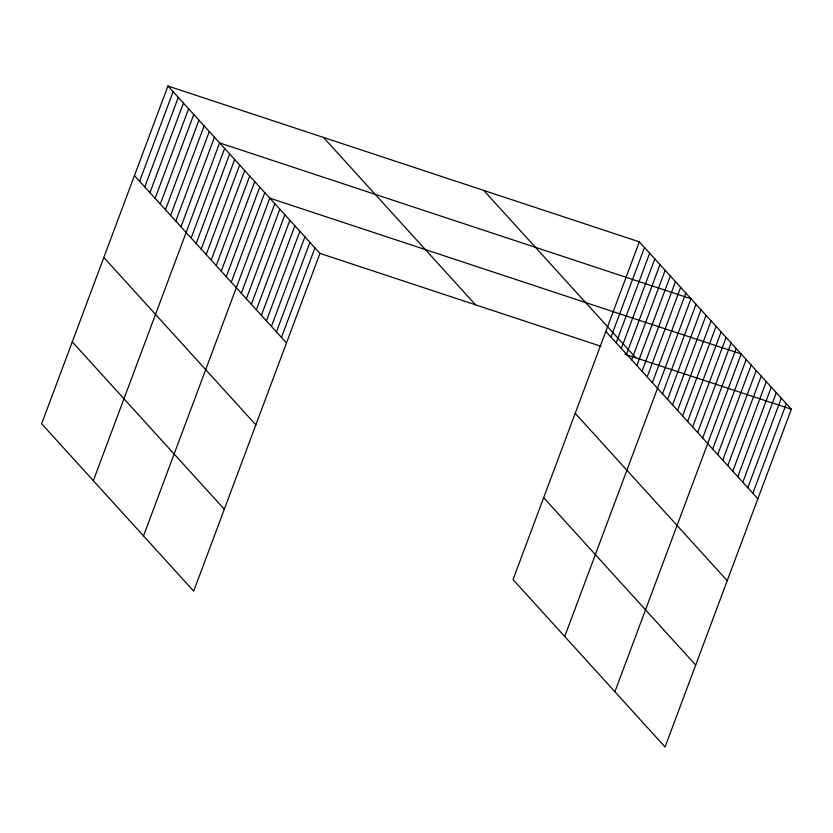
<?xml version="1.0" encoding="UTF-8"?>
<svg xmlns="http://www.w3.org/2000/svg" width="833" height="833" viewBox="0 0 833 833"><rect width="100%" height="100%" fill="white"/><g stroke="black" fill="none" stroke-linecap="round" stroke-linejoin="round"><path stroke-width="1.25" d="M167.933 86.018L41.65 423.778L193.683 591.159L319.966 253.399L167.933 86.018L639.317 241.841L791.35 409.222L665.067 746.982L513.034 579.601L639.317 241.841M139.611 181.282L173.097 91.703M144.786 186.967L178.272 97.399M149.95 192.662L183.437 103.094M155.125 198.348L188.612 108.779M160.29 204.043L193.777 114.475M165.455 209.729L198.952 120.16M170.63 215.424L204.116 125.856M175.794 221.109L209.291 131.541M180.969 226.805L214.456 137.237M93.338 480.683L219.62 142.922L691.005 298.755L564.722 636.516M191.153 238.019L224.639 148.451M196.172 243.538L229.658 153.97M201.19 249.067L234.677 159.499M206.209 254.586L239.696 165.017M211.218 260.115L244.715 170.546M216.236 265.633L249.723 176.065M221.255 271.162L254.742 181.594M226.274 276.681L259.761 187.113M231.293 282.21L264.779 192.642M143.515 535.921L269.798 198.16L741.183 353.983L614.9 691.744M241.32 293.258L274.817 203.689M246.339 298.776L279.826 209.208M251.358 304.305L284.844 214.737M256.377 309.824L289.863 220.256M261.395 315.353L294.882 225.774M266.414 320.872L299.901 231.303M271.423 326.401L304.92 236.822M276.441 331.919L309.928 242.351M281.46 337.438L314.947 247.87M610.995 337.105L644.482 247.536M616.17 342.8L649.657 253.222M621.335 348.486L654.821 258.917M626.499 354.181L659.996 264.602M631.674 359.866L665.161 270.298M636.839 365.562L670.336 275.994M642.014 371.247L675.501 281.679M647.179 376.943L680.665 287.375M652.354 382.628L685.84 293.06M662.537 393.842L696.024 304.274M667.556 399.371L701.042 309.803M672.575 404.89L706.061 315.322M677.583 410.419L711.08 320.851M682.602 415.938L716.088 326.369M687.621 421.467L721.107 331.898M692.639 426.985L726.126 337.417M697.658 432.514L731.145 342.946M702.677 438.033L736.164 348.465M712.704 449.081L746.191 359.512M717.723 454.61L751.21 365.031M722.742 460.128L756.229 370.56M727.761 465.657L761.247 376.079M732.78 471.176L766.266 381.608M737.788 476.695L771.285 387.126M742.807 482.224L776.294 392.655M747.826 487.742L781.312 398.174M752.845 493.271L786.331 403.703M319.966 253.399L600.843 346.247M624.948 354.212L791.35 409.222M483.765 190.424L635.798 357.805M605.83 331.409L757.863 498.79M575.207 413.314L727.24 580.695M323.485 137.435L475.528 304.816M543.657 497.697L695.69 665.078M134.446 175.586L286.479 342.967M103.823 257.491L255.856 424.872M72.273 341.874L224.306 509.255"/></g></svg>
